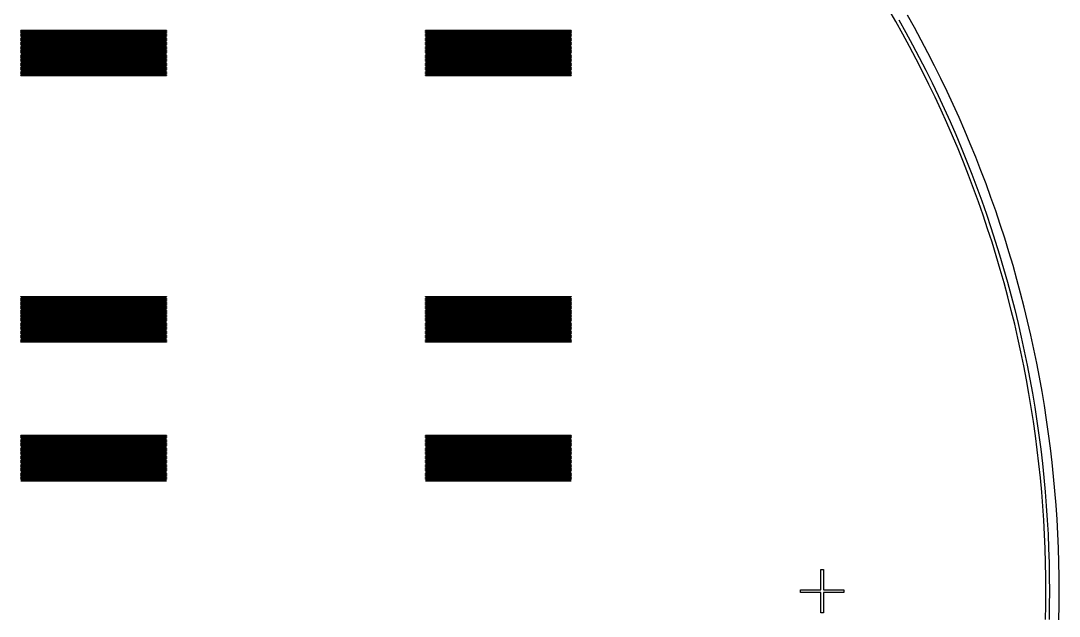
# Model space of a CAD drawing. Extents: x -16 to 83, y -18 to 83.
# Drawn here: x 37.85 to 82.75, y 31.17 to 56.89 of the extents above; entities that cross this region are included whole.
import ezdxf

# ---------------------------------------------------------------- set-up
doc = ezdxf.new("R2010")
doc.units = 0

msp = doc.modelspace()

# ---------------------------------------------------------------- linework, layer by layer
for p, q in [((75.6891, 56.8579), (75.3838, 57.3891)), ((76.4915, 56.6003), (76.1894, 57.1414)), ((75.9878, 56.323), (75.6891, 56.8579)), ((75.8196, 56.9319), (76.1192, 56.3953)), ((76.787, 56.0555), (76.4915, 56.6003)), ((37.85, 56.475), (37.85, 56.485)), ((37.85, 56.485), (44.15, 56.485)), ((44.15, 56.475), (37.85, 56.475)), ((37.85, 56.435), (37.85, 56.445)), ((37.85, 56.445), (44.15, 56.445)), ((44.15, 56.435), (37.85, 56.435)), ((37.85, 56.395), (37.85, 56.405)), ((37.85, 56.405), (44.15, 56.405)), ((44.15, 56.395), (37.85, 56.395)), ((37.85, 56.355), (37.85, 56.365)), ((37.85, 56.365), (44.15, 56.365)), ((44.15, 56.355), (37.85, 56.355)), ((37.85, 56.315), (37.85, 56.325)), ((37.85, 56.325), (44.15, 56.325)), ((44.15, 56.315), (37.85, 56.315)), ((37.85, 56.275), (37.85, 56.285)), ((37.85, 56.285), (44.15, 56.285)), ((44.15, 56.275), (37.85, 56.275)), ((37.85, 56.235), (37.85, 56.245)), ((37.85, 56.245), (44.15, 56.245)), ((44.15, 56.235), (37.85, 56.235)), ((37.85, 56.195), (37.85, 56.205)), ((37.85, 56.205), (44.15, 56.205)), ((44.15, 56.195), (37.85, 56.195)), ((37.85, 56.155), (37.85, 56.165)), ((37.85, 56.165), (44.15, 56.165)), ((44.15, 56.155), (37.85, 56.155)), ((37.85, 56.115), (37.85, 56.125)), ((37.85, 56.125), (44.15, 56.125)), ((44.15, 56.485), (44.15, 56.475)), ((44.15, 56.445), (44.15, 56.435)), ((44.15, 56.405), (44.15, 56.395)), ((44.15, 56.365), (44.15, 56.355)), ((44.15, 56.325), (44.15, 56.315)), ((44.15, 56.285), (44.15, 56.275)), ((44.15, 56.245), (44.15, 56.235)), ((44.15, 56.205), (44.15, 56.195)), ((44.15, 56.165), (44.15, 56.155)), ((44.15, 56.125), (44.15, 56.115)), ((55.35, 56.475), (55.35, 56.485)), ((55.35, 56.485), (61.65, 56.485)), ((61.65, 56.475), (55.35, 56.475)), ((55.35, 56.435), (55.35, 56.445)), ((55.35, 56.445), (61.65, 56.445)), ((61.65, 56.435), (55.35, 56.435)), ((55.35, 56.395), (55.35, 56.405)), ((55.35, 56.405), (61.65, 56.405)), ((61.65, 56.395), (55.35, 56.395)), ((55.35, 56.355), (55.35, 56.365)), ((55.35, 56.365), (61.65, 56.365)), ((61.65, 56.355), (55.35, 56.355)), ((55.35, 56.315), (55.35, 56.325)), ((55.35, 56.325), (61.65, 56.325)), ((61.65, 56.315), (55.35, 56.315)), ((55.35, 56.275), (55.35, 56.285)), ((55.35, 56.285), (61.65, 56.285)), ((61.65, 56.275), (55.35, 56.275)), ((55.35, 56.235), (55.35, 56.245)), ((55.35, 56.245), (61.65, 56.245)), ((61.65, 56.235), (55.35, 56.235)), ((55.35, 56.195), (55.35, 56.205)), ((55.35, 56.205), (61.65, 56.205)), ((61.65, 56.195), (55.35, 56.195)), ((55.35, 56.155), (55.35, 56.165)), ((55.35, 56.165), (61.65, 56.165)), ((61.65, 56.155), (55.35, 56.155)), ((55.35, 56.115), (55.35, 56.125)), ((55.35, 56.125), (61.65, 56.125)), ((61.65, 56.485), (61.65, 56.475)), ((61.65, 56.445), (61.65, 56.435)), ((61.65, 56.405), (61.65, 56.395)), ((61.65, 56.365), (61.65, 56.355)), ((61.65, 56.325), (61.65, 56.315)), ((61.65, 56.285), (61.65, 56.275)), ((61.65, 56.245), (61.65, 56.235)), ((61.65, 56.205), (61.65, 56.195)), ((61.65, 56.165), (61.65, 56.155)), ((61.65, 56.125), (61.65, 56.115)), ((76.2799, 55.7845), (75.9878, 56.323)), ((76.1192, 56.3953), (76.4122, 55.8552)), ((44.15, 56.115), (37.85, 56.115)), ((37.85, 56.075), (37.85, 56.085)), ((37.85, 56.085), (44.15, 56.085)), ((44.15, 56.075), (37.85, 56.075)), ((37.85, 56.035), (37.85, 56.045)), ((37.85, 56.045), (44.15, 56.045)), ((44.15, 56.035), (37.85, 56.035)), ((37.85, 55.995), (37.85, 56.005)), ((37.85, 56.005), (44.15, 56.005)), ((44.15, 55.995), (37.85, 55.995)), ((37.85, 55.955), (37.85, 55.965)), ((37.85, 55.965), (44.15, 55.965)), ((44.15, 55.955), (37.85, 55.955)), ((37.85, 55.915), (37.85, 55.925)), ((37.85, 55.925), (44.15, 55.925)), ((44.15, 55.915), (37.85, 55.915)), ((37.85, 55.875), (37.85, 55.885)), ((37.85, 55.885), (44.15, 55.885)), ((44.15, 55.875), (37.85, 55.875)), ((37.85, 55.835), (37.85, 55.845)), ((37.85, 55.845), (44.15, 55.845)), ((44.15, 55.835), (37.85, 55.835)), ((37.85, 55.795), (37.85, 55.805)), ((37.85, 55.805), (44.15, 55.805)), ((44.15, 55.795), (37.85, 55.795)), ((37.85, 55.755), (37.85, 55.765)), ((37.85, 55.765), (44.15, 55.765)), ((44.15, 55.755), (37.85, 55.755)), ((37.85, 55.715), (37.85, 55.725)), ((37.85, 55.725), (44.15, 55.725)), ((44.15, 55.715), (37.85, 55.715)), ((37.85, 55.675), (37.85, 55.685)), ((37.85, 55.685), (44.15, 55.685)), ((44.15, 56.085), (44.15, 56.075)), ((44.15, 56.045), (44.15, 56.035)), ((44.15, 56.005), (44.15, 55.995)), ((44.15, 55.965), (44.15, 55.955)), ((44.15, 55.925), (44.15, 55.915)), ((44.15, 55.885), (44.15, 55.875)), ((44.15, 55.845), (44.15, 55.835)), ((44.15, 55.805), (44.15, 55.795)), ((44.15, 55.765), (44.15, 55.755)), ((44.15, 55.725), (44.15, 55.715)), ((44.15, 55.685), (44.15, 55.675)), ((61.65, 56.115), (55.35, 56.115)), ((55.35, 56.075), (55.35, 56.085)), ((55.35, 56.085), (61.65, 56.085)), ((61.65, 56.075), (55.35, 56.075)), ((55.35, 56.035), (55.35, 56.045)), ((55.35, 56.045), (61.65, 56.045)), ((61.65, 56.035), (55.35, 56.035)), ((55.35, 55.995), (55.35, 56.005)), ((55.35, 56.005), (61.65, 56.005)), ((61.65, 55.995), (55.35, 55.995)), ((55.35, 55.955), (55.35, 55.965)), ((55.35, 55.965), (61.65, 55.965)), ((61.65, 55.955), (55.35, 55.955)), ((55.35, 55.915), (55.35, 55.925)), ((55.35, 55.925), (61.65, 55.925)), ((61.65, 55.915), (55.35, 55.915)), ((55.35, 55.875), (55.35, 55.885)), ((55.35, 55.885), (61.65, 55.885)), ((61.65, 55.875), (55.35, 55.875)), ((55.35, 55.835), (55.35, 55.845)), ((55.35, 55.845), (61.65, 55.845)), ((61.65, 55.835), (55.35, 55.835)), ((55.35, 55.795), (55.35, 55.805)), ((55.35, 55.805), (61.65, 55.805)), ((61.65, 55.795), (55.35, 55.795)), ((55.35, 55.755), (55.35, 55.765)), ((55.35, 55.765), (61.65, 55.765)), ((61.65, 55.755), (55.35, 55.755)), ((55.35, 55.715), (55.35, 55.725)), ((55.35, 55.725), (61.65, 55.725)), ((61.65, 55.715), (55.35, 55.715)), ((55.35, 55.675), (55.35, 55.685)), ((55.35, 55.685), (61.65, 55.685)), ((61.65, 56.085), (61.65, 56.075)), ((61.65, 56.045), (61.65, 56.035)), ((61.65, 56.005), (61.65, 55.995)), ((61.65, 55.965), (61.65, 55.955)), ((61.65, 55.925), (61.65, 55.915)), ((61.65, 55.885), (61.65, 55.875)), ((61.65, 55.845), (61.65, 55.835)), ((61.65, 55.805), (61.65, 55.795)), ((61.65, 55.765), (61.65, 55.755)), ((61.65, 55.725), (61.65, 55.715)), ((61.65, 55.685), (61.65, 55.675)), ((76.5654, 55.2424), (76.2799, 55.7845)), ((76.4122, 55.8552), (76.6985, 55.3115)), ((77.0758, 55.5072), (76.787, 56.0555)), ((44.15, 55.675), (37.85, 55.675)), ((37.85, 55.635), (37.85, 55.645)), ((37.85, 55.645), (44.15, 55.645)), ((44.15, 55.635), (37.85, 55.635)), ((37.85, 55.595), (37.85, 55.605)), ((37.85, 55.605), (44.15, 55.605)), ((44.15, 55.595), (37.85, 55.595)), ((37.85, 55.555), (37.85, 55.565)), ((37.85, 55.565), (44.15, 55.565)), ((44.15, 55.555), (37.85, 55.555)), ((37.85, 55.515), (37.85, 55.525)), ((37.85, 55.525), (44.15, 55.525)), ((44.15, 55.515), (37.85, 55.515)), ((37.85, 55.475), (37.85, 55.485)), ((37.85, 55.485), (44.15, 55.485)), ((44.15, 55.475), (37.85, 55.475)), ((37.85, 55.435), (37.85, 55.445)), ((37.85, 55.445), (44.15, 55.445)), ((44.15, 55.435), (37.85, 55.435)), ((37.85, 55.395), (37.85, 55.405)), ((37.85, 55.405), (44.15, 55.405)), ((44.15, 55.395), (37.85, 55.395)), ((37.85, 55.355), (37.85, 55.365)), ((37.85, 55.365), (44.15, 55.365)), ((44.15, 55.355), (37.85, 55.355)), ((37.85, 55.315), (37.85, 55.325)), ((37.85, 55.325), (44.15, 55.325)), ((44.15, 55.315), (37.85, 55.315)), ((37.85, 55.275), (37.85, 55.285)), ((37.85, 55.285), (44.15, 55.285)), ((44.15, 55.275), (37.85, 55.275)), ((37.85, 55.235), (37.85, 55.245)), ((37.85, 55.245), (44.15, 55.245)), ((44.15, 55.235), (37.85, 55.235)), ((44.15, 55.645), (44.15, 55.635)), ((44.15, 55.605), (44.15, 55.595)), ((44.15, 55.565), (44.15, 55.555)), ((44.15, 55.525), (44.15, 55.515)), ((44.15, 55.485), (44.15, 55.475)), ((44.15, 55.445), (44.15, 55.435)), ((44.15, 55.405), (44.15, 55.395)), ((44.15, 55.365), (44.15, 55.355)), ((44.15, 55.325), (44.15, 55.315)), ((44.15, 55.285), (44.15, 55.275)), ((44.15, 55.245), (44.15, 55.235)), ((61.65, 55.675), (55.35, 55.675)), ((55.35, 55.635), (55.35, 55.645)), ((55.35, 55.645), (61.65, 55.645)), ((61.65, 55.635), (55.35, 55.635)), ((55.35, 55.595), (55.35, 55.605)), ((55.35, 55.605), (61.65, 55.605)), ((61.65, 55.595), (55.35, 55.595)), ((55.35, 55.555), (55.35, 55.565)), ((55.35, 55.565), (61.65, 55.565)), ((61.65, 55.555), (55.35, 55.555)), ((55.35, 55.515), (55.35, 55.525)), ((55.35, 55.525), (61.65, 55.525)), ((61.65, 55.515), (55.35, 55.515)), ((55.35, 55.475), (55.35, 55.485)), ((55.35, 55.485), (61.65, 55.485)), ((61.65, 55.475), (55.35, 55.475)), ((55.35, 55.435), (55.35, 55.445)), ((55.35, 55.445), (61.65, 55.445)), ((61.65, 55.435), (55.35, 55.435)), ((55.35, 55.395), (55.35, 55.405)), ((55.35, 55.405), (61.65, 55.405)), ((61.65, 55.395), (55.35, 55.395)), ((55.35, 55.355), (55.35, 55.365)), ((55.35, 55.365), (61.65, 55.365)), ((61.65, 55.355), (55.35, 55.355)), ((55.35, 55.315), (55.35, 55.325)), ((55.35, 55.325), (61.65, 55.325)), ((61.65, 55.315), (55.35, 55.315)), ((55.35, 55.275), (55.35, 55.285)), ((55.35, 55.285), (61.65, 55.285)), ((61.65, 55.275), (55.35, 55.275)), ((55.35, 55.235), (55.35, 55.245)), ((55.35, 55.245), (61.65, 55.245)), ((61.65, 55.235), (55.35, 55.235)), ((61.65, 55.645), (61.65, 55.635)), ((61.65, 55.605), (61.65, 55.595)), ((61.65, 55.565), (61.65, 55.555)), ((61.65, 55.525), (61.65, 55.515)), ((61.65, 55.485), (61.65, 55.475)), ((61.65, 55.445), (61.65, 55.435)), ((61.65, 55.405), (61.65, 55.395)), ((61.65, 55.365), (61.65, 55.355)), ((61.65, 55.325), (61.65, 55.315)), ((61.65, 55.285), (61.65, 55.275)), ((61.65, 55.245), (61.65, 55.235)), ((76.8442, 54.6968), (76.5654, 55.2424)), ((76.6985, 55.3115), (76.9782, 54.7643)), ((77.3578, 54.9554), (77.0758, 55.5072)), ((37.85, 55.195), (37.85, 55.205)), ((37.85, 55.205), (44.15, 55.205)), ((44.15, 55.195), (37.85, 55.195)), ((37.85, 55.155), (37.85, 55.165)), ((37.85, 55.165), (44.15, 55.165)), ((44.15, 55.155), (37.85, 55.155)), ((37.85, 55.115), (37.85, 55.125)), ((37.85, 55.125), (44.15, 55.125)), ((44.15, 55.115), (37.85, 55.115)), ((37.85, 55.075), (37.85, 55.085)), ((37.85, 55.085), (44.15, 55.085)), ((44.15, 55.075), (37.85, 55.075)), ((37.85, 55.035), (37.85, 55.045)), ((37.85, 55.045), (44.15, 55.045)), ((44.15, 55.035), (37.85, 55.035)), ((37.85, 54.995), (37.85, 55.005)), ((37.85, 55.005), (44.15, 55.005)), ((44.15, 54.995), (37.85, 54.995)), ((37.85, 54.955), (37.85, 54.965)), ((37.85, 54.965), (44.15, 54.965)), ((44.15, 54.955), (37.85, 54.955)), ((37.85, 54.915), (37.85, 54.925)), ((37.85, 54.925), (44.15, 54.925)), ((44.15, 54.915), (37.85, 54.915)), ((37.85, 54.875), (37.85, 54.885)), ((37.85, 54.885), (44.15, 54.885)), ((44.15, 54.875), (37.85, 54.875)), ((37.85, 54.835), (37.85, 54.845)), ((37.85, 54.845), (44.15, 54.845)), ((44.15, 54.835), (37.85, 54.835)), ((37.85, 54.795), (37.85, 54.805)), ((37.85, 54.805), (44.15, 54.805)), ((44.15, 54.795), (37.85, 54.795)), ((44.15, 55.205), (44.15, 55.195)), ((44.15, 55.165), (44.15, 55.155)), ((44.15, 55.125), (44.15, 55.115)), ((44.15, 55.085), (44.15, 55.075)), ((44.15, 55.045), (44.15, 55.035)), ((44.15, 55.005), (44.15, 54.995)), ((44.15, 54.965), (44.15, 54.955)), ((44.15, 54.925), (44.15, 54.915)), ((44.15, 54.885), (44.15, 54.875)), ((44.15, 54.845), (44.15, 54.835)), ((44.15, 54.805), (44.15, 54.795)), ((55.35, 55.195), (55.35, 55.205)), ((55.35, 55.205), (61.65, 55.205)), ((61.65, 55.195), (55.35, 55.195)), ((55.35, 55.155), (55.35, 55.165)), ((55.35, 55.165), (61.65, 55.165)), ((61.65, 55.155), (55.35, 55.155)), ((55.35, 55.115), (55.35, 55.125)), ((55.35, 55.125), (61.65, 55.125)), ((61.65, 55.115), (55.35, 55.115)), ((55.35, 55.075), (55.35, 55.085)), ((55.35, 55.085), (61.65, 55.085)), ((61.65, 55.075), (55.35, 55.075)), ((55.35, 55.035), (55.35, 55.045)), ((55.35, 55.045), (61.65, 55.045)), ((61.65, 55.035), (55.35, 55.035)), ((55.35, 54.995), (55.35, 55.005)), ((55.35, 55.005), (61.65, 55.005)), ((61.65, 54.995), (55.35, 54.995)), ((55.35, 54.955), (55.35, 54.965)), ((55.35, 54.965), (61.65, 54.965)), ((61.65, 54.955), (55.35, 54.955)), ((55.35, 54.915), (55.35, 54.925)), ((55.35, 54.925), (61.65, 54.925)), ((61.65, 54.915), (55.35, 54.915)), ((55.35, 54.875), (55.35, 54.885)), ((55.35, 54.885), (61.65, 54.885)), ((61.65, 54.875), (55.35, 54.875)), ((55.35, 54.835), (55.35, 54.845)), ((55.35, 54.845), (61.65, 54.845)), ((61.65, 54.835), (55.35, 54.835)), ((55.35, 54.795), (55.35, 54.805)), ((55.35, 54.805), (61.65, 54.805)), ((61.65, 54.795), (55.35, 54.795)), ((61.65, 55.205), (61.65, 55.195)), ((61.65, 55.165), (61.65, 55.155)), ((61.65, 55.125), (61.65, 55.115)), ((61.65, 55.085), (61.65, 55.075)), ((61.65, 55.045), (61.65, 55.035)), ((61.65, 55.005), (61.65, 54.995)), ((61.65, 54.965), (61.65, 54.955)), ((61.65, 54.925), (61.65, 54.915)), ((61.65, 54.885), (61.65, 54.875)), ((61.65, 54.845), (61.65, 54.835)), ((61.65, 54.805), (61.65, 54.795)), ((77.6331, 54.4001), (77.3578, 54.9554)), ((37.85, 54.755), (37.85, 54.765)), ((37.85, 54.765), (44.15, 54.765)), ((44.15, 54.755), (37.85, 54.755)), ((37.85, 54.715), (37.85, 54.725)), ((37.85, 54.725), (44.15, 54.725)), ((44.15, 54.715), (37.85, 54.715)), ((37.85, 54.675), (37.85, 54.685)), ((37.85, 54.685), (44.15, 54.685)), ((44.15, 54.675), (37.85, 54.675)), ((37.85, 54.635), (37.85, 54.645)), ((37.85, 54.645), (44.15, 54.645)), ((44.15, 54.635), (37.85, 54.635)), ((37.85, 54.595), (37.85, 54.605)), ((37.85, 54.605), (44.15, 54.605)), ((44.15, 54.595), (37.85, 54.595)), ((37.85, 54.555), (37.85, 54.565)), ((37.85, 54.565), (44.15, 54.565)), ((44.15, 54.555), (37.85, 54.555)), ((37.85, 54.515), (37.85, 54.525)), ((37.85, 54.525), (44.15, 54.525)), ((44.15, 54.515), (37.85, 54.515)), ((44.15, 54.765), (44.15, 54.755)), ((44.15, 54.725), (44.15, 54.715)), ((44.15, 54.685), (44.15, 54.675)), ((44.15, 54.645), (44.15, 54.635)), ((44.15, 54.605), (44.15, 54.595)), ((44.15, 54.565), (44.15, 54.555)), ((44.15, 54.525), (44.15, 54.515)), ((55.35, 54.755), (55.35, 54.765)), ((55.35, 54.765), (61.65, 54.765)), ((61.65, 54.755), (55.35, 54.755)), ((55.35, 54.715), (55.35, 54.725)), ((55.35, 54.725), (61.65, 54.725)), ((61.65, 54.715), (55.35, 54.715)), ((55.35, 54.675), (55.35, 54.685)), ((55.35, 54.685), (61.65, 54.685)), ((61.65, 54.675), (55.35, 54.675)), ((55.35, 54.635), (55.35, 54.645)), ((55.35, 54.645), (61.65, 54.645)), ((61.65, 54.635), (55.35, 54.635)), ((55.35, 54.595), (55.35, 54.605)), ((55.35, 54.605), (61.65, 54.605)), ((61.65, 54.595), (55.35, 54.595)), ((55.35, 54.555), (55.35, 54.565)), ((55.35, 54.565), (61.65, 54.565)), ((61.65, 54.555), (55.35, 54.555)), ((55.35, 54.515), (55.35, 54.525)), ((55.35, 54.525), (61.65, 54.525)), ((61.65, 54.515), (55.35, 54.515)), ((61.65, 54.765), (61.65, 54.755)), ((61.65, 54.725), (61.65, 54.715)), ((61.65, 54.685), (61.65, 54.675)), ((61.65, 54.645), (61.65, 54.635)), ((61.65, 54.605), (61.65, 54.595)), ((61.65, 54.565), (61.65, 54.555)), ((61.65, 54.525), (61.65, 54.515)), ((77.1163, 54.1479), (76.8442, 54.6968)), ((76.9782, 54.7643), (77.2511, 54.2137)), ((77.9015, 53.8415), (77.6331, 54.4001)), ((77.3817, 53.5957), (77.1163, 54.1479)), ((77.2511, 54.2137), (77.5173, 53.6598)), ((77.6402, 53.0402), (77.3817, 53.5957)), ((77.5173, 53.6598), (77.7766, 53.1027)), ((78.163, 53.2797), (77.9015, 53.8415)), ((77.8919, 52.4817), (77.6402, 53.0402)), ((77.7766, 53.1027), (78.0291, 52.5424)), ((78.4176, 52.7147), (78.163, 53.2797)), ((78.0291, 52.5424), (78.2746, 51.9791)), ((78.6652, 52.1466), (78.4176, 52.7147)), ((78.1367, 51.92), (77.8919, 52.4817)), ((78.9059, 51.5755), (78.6652, 52.1466)), ((78.3747, 51.3555), (78.1367, 51.92)), ((78.2746, 51.9791), (78.5133, 51.4129)), ((78.6057, 50.788), (78.3747, 51.3555)), ((78.5133, 51.4129), (78.7449, 50.8437)), ((79.1396, 51.0015), (78.9059, 51.5755)), ((78.8297, 50.2178), (78.6057, 50.788)), ((78.7449, 50.8437), (78.9696, 50.2717)), ((79.3661, 50.4247), (79.1396, 51.0015)), ((79.5856, 49.8451), (79.3661, 50.4247)), ((79.0466, 49.6448), (78.8297, 50.2178)), ((78.9696, 50.2717), (79.1872, 49.6971)), ((79.798, 49.2629), (79.5856, 49.8451)), ((79.2566, 49.0692), (79.0466, 49.6448)), ((79.1872, 49.6971), (79.3978, 49.1198)), ((79.4594, 48.4911), (79.2566, 49.0692)), ((79.3978, 49.1198), (79.6013, 48.5399)), ((80.0032, 48.6782), (79.798, 49.2629)), ((79.6013, 48.5399), (79.7976, 47.9576)), ((80.2012, 48.0909), (80.0032, 48.6782)), ((79.6552, 47.9106), (79.4594, 48.4911)), ((80.392, 47.5013), (80.2012, 48.0909)), ((79.8438, 47.3276), (79.6552, 47.9106)), ((79.7976, 47.9576), (79.9868, 47.3729)), ((80.0252, 46.7425), (79.8438, 47.3276)), ((79.9868, 47.3729), (80.1688, 46.786)), ((80.5755, 46.9094), (80.392, 47.5013)), ((80.1995, 46.1551), (80.0252, 46.7425)), ((80.1688, 46.786), (80.3436, 46.1969)), ((80.7517, 46.3152), (80.5755, 46.9094)), ((80.9207, 45.719), (80.7517, 46.3152)), ((80.3665, 45.5656), (80.1995, 46.1551)), ((80.3436, 46.1969), (80.5111, 45.6056)), ((80.5263, 44.9742), (80.3665, 45.5656)), ((80.5111, 45.6056), (80.6713, 45.0124)), ((81.0823, 45.1207), (80.9207, 45.719)), ((37.85, 44.975), (37.85, 44.985)), ((37.85, 44.985), (44.15, 44.985)), ((44.15, 44.975), (37.85, 44.975)), ((37.85, 44.935), (37.85, 44.945)), ((37.85, 44.945), (44.15, 44.945)), ((44.15, 44.935), (37.85, 44.935)), ((37.85, 44.895), (37.85, 44.905)), ((37.85, 44.905), (44.15, 44.905)), ((44.15, 44.985), (44.15, 44.975)), ((44.15, 44.945), (44.15, 44.935)), ((44.15, 44.905), (44.15, 44.895)), ((55.35, 44.975), (55.35, 44.985)), ((55.35, 44.985), (61.65, 44.985)), ((61.65, 44.975), (55.35, 44.975)), ((55.35, 44.935), (55.35, 44.945)), ((55.35, 44.945), (61.65, 44.945)), ((61.65, 44.935), (55.35, 44.935)), ((55.35, 44.895), (55.35, 44.905)), ((55.35, 44.905), (61.65, 44.905)), ((61.65, 44.985), (61.65, 44.975)), ((61.65, 44.945), (61.65, 44.935)), ((61.65, 44.905), (61.65, 44.895)), ((80.6788, 44.3808), (80.5263, 44.9742)), ((80.6713, 45.0124), (80.8243, 44.4172)), ((81.2366, 44.5205), (81.0823, 45.1207)), ((44.15, 44.895), (37.85, 44.895)), ((37.85, 44.855), (37.85, 44.865)), ((37.85, 44.865), (44.15, 44.865)), ((44.15, 44.855), (37.85, 44.855)), ((37.85, 44.815), (37.85, 44.825)), ((37.85, 44.825), (44.15, 44.825)), ((44.15, 44.815), (37.85, 44.815)), ((37.85, 44.775), (37.85, 44.785)), ((37.85, 44.785), (44.15, 44.785)), ((44.15, 44.775), (37.85, 44.775)), ((37.85, 44.735), (37.85, 44.745)), ((37.85, 44.745), (44.15, 44.745)), ((44.15, 44.735), (37.85, 44.735)), ((37.85, 44.695), (37.85, 44.705)), ((37.85, 44.705), (44.15, 44.705)), ((44.15, 44.695), (37.85, 44.695)), ((37.85, 44.655), (37.85, 44.665)), ((37.85, 44.665), (44.15, 44.665)), ((44.15, 44.655), (37.85, 44.655)), ((37.85, 44.615), (37.85, 44.625)), ((37.85, 44.625), (44.15, 44.625)), ((44.15, 44.615), (37.85, 44.615)), ((37.85, 44.575), (37.85, 44.585)), ((37.85, 44.585), (44.15, 44.585)), ((44.15, 44.575), (37.85, 44.575)), ((37.85, 44.535), (37.85, 44.545)), ((37.85, 44.545), (44.15, 44.545)), ((44.15, 44.535), (37.85, 44.535)), ((37.85, 44.495), (37.85, 44.505)), ((37.85, 44.505), (44.15, 44.505)), ((44.15, 44.495), (37.85, 44.495)), ((37.85, 44.455), (37.85, 44.465)), ((37.85, 44.465), (44.15, 44.465)), ((44.15, 44.455), (37.85, 44.455)), ((44.15, 44.865), (44.15, 44.855)), ((44.15, 44.825), (44.15, 44.815)), ((44.15, 44.785), (44.15, 44.775)), ((44.15, 44.745), (44.15, 44.735)), ((44.15, 44.705), (44.15, 44.695)), ((44.15, 44.665), (44.15, 44.655)), ((44.15, 44.625), (44.15, 44.615)), ((44.15, 44.585), (44.15, 44.575)), ((44.15, 44.545), (44.15, 44.535)), ((44.15, 44.505), (44.15, 44.495)), ((44.15, 44.465), (44.15, 44.455)), ((61.65, 44.895), (55.35, 44.895)), ((55.35, 44.855), (55.35, 44.865)), ((55.35, 44.865), (61.65, 44.865)), ((61.65, 44.855), (55.35, 44.855)), ((55.35, 44.815), (55.35, 44.825)), ((55.35, 44.825), (61.65, 44.825)), ((61.65, 44.815), (55.35, 44.815)), ((55.35, 44.775), (55.35, 44.785)), ((55.35, 44.785), (61.65, 44.785)), ((61.65, 44.775), (55.35, 44.775)), ((55.35, 44.735), (55.35, 44.745)), ((55.35, 44.745), (61.65, 44.745)), ((61.65, 44.735), (55.35, 44.735)), ((55.35, 44.695), (55.35, 44.705)), ((55.35, 44.705), (61.65, 44.705)), ((61.65, 44.695), (55.35, 44.695)), ((55.35, 44.655), (55.35, 44.665)), ((55.35, 44.665), (61.65, 44.665)), ((61.65, 44.655), (55.35, 44.655)), ((55.35, 44.615), (55.35, 44.625)), ((55.35, 44.625), (61.65, 44.625)), ((61.65, 44.615), (55.35, 44.615)), ((55.35, 44.575), (55.35, 44.585)), ((55.35, 44.585), (61.65, 44.585)), ((61.65, 44.575), (55.35, 44.575)), ((55.35, 44.535), (55.35, 44.545)), ((55.35, 44.545), (61.65, 44.545)), ((61.65, 44.535), (55.35, 44.535)), ((55.35, 44.495), (55.35, 44.505)), ((55.35, 44.505), (61.65, 44.505)), ((61.65, 44.495), (55.35, 44.495)), ((55.35, 44.455), (55.35, 44.465)), ((55.35, 44.465), (61.65, 44.465)), ((61.65, 44.455), (55.35, 44.455)), ((61.65, 44.865), (61.65, 44.855)), ((61.65, 44.825), (61.65, 44.815)), ((61.65, 44.785), (61.65, 44.775)), ((61.65, 44.745), (61.65, 44.735)), ((61.65, 44.705), (61.65, 44.695)), ((61.65, 44.665), (61.65, 44.655)), ((61.65, 44.625), (61.65, 44.615)), ((61.65, 44.585), (61.65, 44.575)), ((61.65, 44.545), (61.65, 44.535)), ((61.65, 44.505), (61.65, 44.495)), ((61.65, 44.465), (61.65, 44.455)), ((81.3835, 43.9184), (81.2366, 44.5205)), ((37.85, 44.415), (37.85, 44.425)), ((37.85, 44.425), (44.15, 44.425)), ((44.15, 44.415), (37.85, 44.415)), ((37.85, 44.375), (37.85, 44.385)), ((37.85, 44.385), (44.15, 44.385)), ((44.15, 44.375), (37.85, 44.375)), ((37.85, 44.335), (37.85, 44.345)), ((37.85, 44.345), (44.15, 44.345)), ((44.15, 44.335), (37.85, 44.335)), ((37.85, 44.295), (37.85, 44.305)), ((37.85, 44.305), (44.15, 44.305)), ((44.15, 44.295), (37.85, 44.295)), ((37.85, 44.255), (37.85, 44.265)), ((37.85, 44.265), (44.15, 44.265)), ((44.15, 44.255), (37.85, 44.255)), ((37.85, 44.215), (37.85, 44.225)), ((37.85, 44.225), (44.15, 44.225)), ((44.15, 44.215), (37.85, 44.215)), ((37.85, 44.175), (37.85, 44.185)), ((37.85, 44.185), (44.15, 44.185)), ((44.15, 44.175), (37.85, 44.175)), ((37.85, 44.135), (37.85, 44.145)), ((37.85, 44.145), (44.15, 44.145)), ((44.15, 44.135), (37.85, 44.135)), ((37.85, 44.095), (37.85, 44.105)), ((37.85, 44.105), (44.15, 44.105)), ((44.15, 44.095), (37.85, 44.095)), ((37.85, 44.055), (37.85, 44.065)), ((37.85, 44.065), (44.15, 44.065)), ((44.15, 44.055), (37.85, 44.055)), ((37.85, 44.015), (37.85, 44.025)), ((37.85, 44.025), (44.15, 44.025)), ((44.15, 44.015), (37.85, 44.015)), ((44.15, 44.425), (44.15, 44.415)), ((44.15, 44.385), (44.15, 44.375)), ((44.15, 44.345), (44.15, 44.335)), ((44.15, 44.305), (44.15, 44.295)), ((44.15, 44.265), (44.15, 44.255)), ((44.15, 44.225), (44.15, 44.215)), ((44.15, 44.185), (44.15, 44.175)), ((44.15, 44.145), (44.15, 44.135)), ((44.15, 44.105), (44.15, 44.095)), ((44.15, 44.065), (44.15, 44.055)), ((44.15, 44.025), (44.15, 44.015)), ((55.35, 44.415), (55.35, 44.425)), ((55.35, 44.425), (61.65, 44.425)), ((61.65, 44.415), (55.35, 44.415)), ((55.35, 44.375), (55.35, 44.385)), ((55.35, 44.385), (61.65, 44.385)), ((61.65, 44.375), (55.35, 44.375)), ((55.35, 44.335), (55.35, 44.345)), ((55.35, 44.345), (61.65, 44.345)), ((61.65, 44.335), (55.35, 44.335)), ((55.35, 44.295), (55.35, 44.305)), ((55.35, 44.305), (61.65, 44.305)), ((61.65, 44.295), (55.35, 44.295)), ((55.35, 44.255), (55.35, 44.265)), ((55.35, 44.265), (61.65, 44.265)), ((61.65, 44.255), (55.35, 44.255)), ((55.35, 44.215), (55.35, 44.225)), ((55.35, 44.225), (61.65, 44.225)), ((61.65, 44.215), (55.35, 44.215)), ((55.35, 44.175), (55.35, 44.185)), ((55.35, 44.185), (61.65, 44.185)), ((61.65, 44.175), (55.35, 44.175)), ((55.35, 44.135), (55.35, 44.145)), ((55.35, 44.145), (61.65, 44.145)), ((61.65, 44.135), (55.35, 44.135)), ((55.35, 44.095), (55.35, 44.105)), ((55.35, 44.105), (61.65, 44.105)), ((61.65, 44.095), (55.35, 44.095)), ((55.35, 44.055), (55.35, 44.065)), ((55.35, 44.065), (61.65, 44.065)), ((61.65, 44.055), (55.35, 44.055)), ((55.35, 44.015), (55.35, 44.025)), ((55.35, 44.025), (61.65, 44.025)), ((61.65, 44.015), (55.35, 44.015)), ((61.65, 44.425), (61.65, 44.415)), ((61.65, 44.385), (61.65, 44.375)), ((61.65, 44.345), (61.65, 44.335)), ((61.65, 44.305), (61.65, 44.295)), ((61.65, 44.265), (61.65, 44.255)), ((61.65, 44.225), (61.65, 44.215)), ((61.65, 44.185), (61.65, 44.175)), ((61.65, 44.145), (61.65, 44.135)), ((61.65, 44.105), (61.65, 44.095)), ((61.65, 44.065), (61.65, 44.055)), ((61.65, 44.025), (61.65, 44.015)), ((80.824, 43.7856), (80.6788, 44.3808)), ((80.8243, 44.4172), (80.97, 43.8202)), ((37.85, 43.975), (37.85, 43.985)), ((37.85, 43.985), (44.15, 43.985)), ((44.15, 43.975), (37.85, 43.975)), ((37.85, 43.935), (37.85, 43.945)), ((37.85, 43.945), (44.15, 43.945)), ((44.15, 43.935), (37.85, 43.935)), ((37.85, 43.895), (37.85, 43.905)), ((37.85, 43.905), (44.15, 43.905)), ((44.15, 43.895), (37.85, 43.895)), ((37.85, 43.855), (37.85, 43.865)), ((37.85, 43.865), (44.15, 43.865)), ((44.15, 43.855), (37.85, 43.855)), ((37.85, 43.815), (37.85, 43.825)), ((37.85, 43.825), (44.15, 43.825)), ((44.15, 43.815), (37.85, 43.815)), ((37.85, 43.775), (37.85, 43.785)), ((37.85, 43.785), (44.15, 43.785)), ((44.15, 43.775), (37.85, 43.775)), ((37.85, 43.735), (37.85, 43.745)), ((37.85, 43.745), (44.15, 43.745)), ((44.15, 43.735), (37.85, 43.735)), ((37.85, 43.695), (37.85, 43.705)), ((37.85, 43.705), (44.15, 43.705)), ((44.15, 43.695), (37.85, 43.695)), ((37.85, 43.655), (37.85, 43.665)), ((37.85, 43.665), (44.15, 43.665)), ((44.15, 43.655), (37.85, 43.655)), ((37.85, 43.615), (37.85, 43.625)), ((37.85, 43.625), (44.15, 43.625)), ((44.15, 43.615), (37.85, 43.615)), ((37.85, 43.575), (37.85, 43.585)), ((37.85, 43.585), (44.15, 43.585)), ((44.15, 43.575), (37.85, 43.575)), ((44.15, 43.985), (44.15, 43.975)), ((44.15, 43.945), (44.15, 43.935)), ((44.15, 43.905), (44.15, 43.895)), ((44.15, 43.865), (44.15, 43.855)), ((44.15, 43.825), (44.15, 43.815)), ((44.15, 43.785), (44.15, 43.775)), ((44.15, 43.745), (44.15, 43.735)), ((44.15, 43.705), (44.15, 43.695)), ((44.15, 43.665), (44.15, 43.655)), ((44.15, 43.625), (44.15, 43.615)), ((44.15, 43.585), (44.15, 43.575)), ((55.35, 43.975), (55.35, 43.985)), ((55.35, 43.985), (61.65, 43.985)), ((61.65, 43.975), (55.35, 43.975)), ((55.35, 43.935), (55.35, 43.945)), ((55.35, 43.945), (61.65, 43.945)), ((61.65, 43.935), (55.35, 43.935)), ((55.35, 43.895), (55.35, 43.905)), ((55.35, 43.905), (61.65, 43.905)), ((61.65, 43.895), (55.35, 43.895)), ((55.35, 43.855), (55.35, 43.865)), ((55.35, 43.865), (61.65, 43.865)), ((61.65, 43.855), (55.35, 43.855)), ((55.35, 43.815), (55.35, 43.825)), ((55.35, 43.825), (61.65, 43.825)), ((61.65, 43.815), (55.35, 43.815)), ((55.35, 43.775), (55.35, 43.785)), ((55.35, 43.785), (61.65, 43.785)), ((61.65, 43.775), (55.35, 43.775)), ((55.35, 43.735), (55.35, 43.745)), ((55.35, 43.745), (61.65, 43.745)), ((61.65, 43.735), (55.35, 43.735)), ((55.35, 43.695), (55.35, 43.705)), ((55.35, 43.705), (61.65, 43.705)), ((61.65, 43.695), (55.35, 43.695)), ((55.35, 43.655), (55.35, 43.665)), ((55.35, 43.665), (61.65, 43.665)), ((61.65, 43.655), (55.35, 43.655)), ((55.35, 43.615), (55.35, 43.625)), ((55.35, 43.625), (61.65, 43.625)), ((61.65, 43.615), (55.35, 43.615)), ((55.35, 43.575), (55.35, 43.585)), ((55.35, 43.585), (61.65, 43.585)), ((61.65, 43.575), (55.35, 43.575)), ((61.65, 43.985), (61.65, 43.975)), ((61.65, 43.945), (61.65, 43.935)), ((61.65, 43.905), (61.65, 43.895)), ((61.65, 43.865), (61.65, 43.855)), ((61.65, 43.825), (61.65, 43.815)), ((61.65, 43.785), (61.65, 43.775)), ((61.65, 43.745), (61.65, 43.735)), ((61.65, 43.705), (61.65, 43.695)), ((61.65, 43.665), (61.65, 43.655)), ((61.65, 43.625), (61.65, 43.615)), ((61.65, 43.585), (61.65, 43.575)), ((80.9619, 43.1886), (80.824, 43.7856)), ((80.97, 43.8202), (81.1083, 43.2215)), ((81.5229, 43.3146), (81.3835, 43.9184)), ((37.85, 43.535), (37.85, 43.545)), ((37.85, 43.545), (44.15, 43.545)), ((44.15, 43.535), (37.85, 43.535)), ((37.85, 43.495), (37.85, 43.505)), ((37.85, 43.505), (44.15, 43.505)), ((44.15, 43.495), (37.85, 43.495)), ((37.85, 43.455), (37.85, 43.465)), ((37.85, 43.465), (44.15, 43.465)), ((44.15, 43.455), (37.85, 43.455)), ((37.85, 43.415), (37.85, 43.425)), ((37.85, 43.425), (44.15, 43.425)), ((44.15, 43.415), (37.85, 43.415)), ((37.85, 43.375), (37.85, 43.385)), ((37.85, 43.385), (44.15, 43.385)), ((44.15, 43.375), (37.85, 43.375)), ((37.85, 43.335), (37.85, 43.345)), ((37.85, 43.345), (44.15, 43.345)), ((44.15, 43.335), (37.85, 43.335)), ((37.85, 43.295), (37.85, 43.305)), ((37.85, 43.305), (44.15, 43.305)), ((44.15, 43.295), (37.85, 43.295)), ((37.85, 43.255), (37.85, 43.265)), ((37.85, 43.265), (44.15, 43.265)), ((44.15, 43.255), (37.85, 43.255)), ((37.85, 43.215), (37.85, 43.225)), ((37.85, 43.225), (44.15, 43.225)), ((44.15, 43.215), (37.85, 43.215)), ((37.85, 43.175), (37.85, 43.185)), ((37.85, 43.185), (44.15, 43.185)), ((44.15, 43.175), (37.85, 43.175)), ((37.85, 43.135), (37.85, 43.145)), ((37.85, 43.145), (44.15, 43.145)), ((44.15, 43.135), (37.85, 43.135)), ((37.85, 43.095), (37.85, 43.105)), ((37.85, 43.105), (44.15, 43.105)), ((44.15, 43.545), (44.15, 43.535)), ((44.15, 43.505), (44.15, 43.495)), ((44.15, 43.465), (44.15, 43.455)), ((44.15, 43.425), (44.15, 43.415)), ((44.15, 43.385), (44.15, 43.375)), ((44.15, 43.345), (44.15, 43.335)), ((44.15, 43.305), (44.15, 43.295)), ((44.15, 43.265), (44.15, 43.255)), ((44.15, 43.225), (44.15, 43.215)), ((44.15, 43.185), (44.15, 43.175)), ((44.15, 43.145), (44.15, 43.135)), ((44.15, 43.105), (44.15, 43.095)), ((55.35, 43.535), (55.35, 43.545)), ((55.35, 43.545), (61.65, 43.545)), ((61.65, 43.535), (55.35, 43.535)), ((55.35, 43.495), (55.35, 43.505)), ((55.35, 43.505), (61.65, 43.505)), ((61.65, 43.495), (55.35, 43.495)), ((55.35, 43.455), (55.35, 43.465)), ((55.35, 43.465), (61.65, 43.465)), ((61.65, 43.455), (55.35, 43.455)), ((55.35, 43.415), (55.35, 43.425)), ((55.35, 43.425), (61.65, 43.425)), ((61.65, 43.415), (55.35, 43.415)), ((55.35, 43.375), (55.35, 43.385)), ((55.35, 43.385), (61.65, 43.385)), ((61.65, 43.375), (55.35, 43.375)), ((55.35, 43.335), (55.35, 43.345)), ((55.35, 43.345), (61.65, 43.345)), ((61.65, 43.335), (55.35, 43.335)), ((55.35, 43.295), (55.35, 43.305)), ((55.35, 43.305), (61.65, 43.305)), ((61.65, 43.295), (55.35, 43.295)), ((55.35, 43.255), (55.35, 43.265)), ((55.35, 43.265), (61.65, 43.265)), ((61.65, 43.255), (55.35, 43.255)), ((55.35, 43.215), (55.35, 43.225)), ((55.35, 43.225), (61.65, 43.225)), ((61.65, 43.215), (55.35, 43.215)), ((55.35, 43.175), (55.35, 43.185)), ((55.35, 43.185), (61.65, 43.185)), ((61.65, 43.175), (55.35, 43.175)), ((55.35, 43.135), (55.35, 43.145)), ((55.35, 43.145), (61.65, 43.145)), ((61.65, 43.135), (55.35, 43.135)), ((55.35, 43.095), (55.35, 43.105)), ((55.35, 43.105), (61.65, 43.105)), ((61.65, 43.545), (61.65, 43.535)), ((61.65, 43.505), (61.65, 43.495)), ((61.65, 43.465), (61.65, 43.455)), ((61.65, 43.425), (61.65, 43.415)), ((61.65, 43.385), (61.65, 43.375)), ((61.65, 43.345), (61.65, 43.335)), ((61.65, 43.305), (61.65, 43.295)), ((61.65, 43.265), (61.65, 43.255)), ((61.65, 43.225), (61.65, 43.215)), ((61.65, 43.185), (61.65, 43.175)), ((61.65, 43.145), (61.65, 43.135)), ((61.65, 43.105), (61.65, 43.095)), ((81.0925, 42.59), (80.9619, 43.1886)), ((81.1083, 43.2215), (81.2392, 42.6211)), ((81.655, 42.7091), (81.5229, 43.3146)), ((44.15, 43.095), (37.85, 43.095)), ((37.85, 43.055), (37.85, 43.065)), ((37.85, 43.065), (44.15, 43.065)), ((44.15, 43.055), (37.85, 43.055)), ((37.85, 43.015), (37.85, 43.025)), ((37.85, 43.025), (44.15, 43.025)), ((44.15, 43.015), (37.85, 43.015)), ((44.15, 43.065), (44.15, 43.055)), ((44.15, 43.025), (44.15, 43.015)), ((61.65, 43.095), (55.35, 43.095)), ((55.35, 43.055), (55.35, 43.065)), ((55.35, 43.065), (61.65, 43.065)), ((61.65, 43.055), (55.35, 43.055)), ((55.35, 43.015), (55.35, 43.025)), ((55.35, 43.025), (61.65, 43.025)), ((61.65, 43.015), (55.35, 43.015)), ((61.65, 43.065), (61.65, 43.055)), ((61.65, 43.025), (61.65, 43.015)), ((81.7796, 42.1021), (81.655, 42.7091)), ((81.2157, 41.9899), (81.0925, 42.59)), ((81.2392, 42.6211), (81.3628, 42.0191)), ((81.3315, 41.3883), (81.2157, 41.9899)), ((81.3628, 42.0191), (81.479, 41.4157)), ((81.8968, 41.4935), (81.7796, 42.1021)), ((81.44, 40.7853), (81.3315, 41.3883)), ((81.479, 41.4157), (81.5878, 40.8109)), ((82.0065, 40.8836), (81.8968, 41.4935)), ((82.1087, 40.2723), (82.0065, 40.8836)), ((81.541, 40.181), (81.44, 40.7853)), ((81.5878, 40.8109), (81.6891, 40.2048)), ((81.6346, 39.5755), (81.541, 40.181)), ((81.6891, 40.2048), (81.783, 39.5975)), ((82.2034, 39.6599), (82.1087, 40.2723)), ((81.7208, 38.9689), (81.6346, 39.5755)), ((81.783, 39.5975), (81.8694, 38.9891)), ((82.2906, 39.0463), (82.2034, 39.6599)), ((37.85, 38.975), (37.85, 38.985)), ((37.85, 38.985), (44.15, 38.985)), ((44.15, 38.975), (37.85, 38.975)), ((37.85, 38.935), (37.85, 38.945)), ((37.85, 38.945), (44.15, 38.945)), ((44.15, 38.935), (37.85, 38.935)), ((37.85, 38.895), (37.85, 38.905)), ((37.85, 38.905), (44.15, 38.905)), ((44.15, 38.895), (37.85, 38.895)), ((37.85, 38.855), (37.85, 38.865)), ((37.85, 38.865), (44.15, 38.865)), ((44.15, 38.855), (37.85, 38.855)), ((37.85, 38.815), (37.85, 38.825)), ((37.85, 38.825), (44.15, 38.825)), ((44.15, 38.815), (37.85, 38.815)), ((37.85, 38.775), (37.85, 38.785)), ((37.85, 38.785), (44.15, 38.785)), ((44.15, 38.775), (37.85, 38.775)), ((37.85, 38.735), (37.85, 38.745)), ((37.85, 38.745), (44.15, 38.745)), ((44.15, 38.735), (37.85, 38.735)), ((37.85, 38.695), (37.85, 38.705)), ((37.85, 38.705), (44.15, 38.705)), ((44.15, 38.695), (37.85, 38.695)), ((37.85, 38.655), (37.85, 38.665)), ((37.85, 38.665), (44.15, 38.665)), ((44.15, 38.655), (37.85, 38.655)), ((37.85, 38.615), (37.85, 38.625)), ((37.85, 38.625), (44.15, 38.625)), ((44.15, 38.615), (37.85, 38.615)), ((44.15, 38.985), (44.15, 38.975)), ((44.15, 38.945), (44.15, 38.935)), ((44.15, 38.905), (44.15, 38.895)), ((44.15, 38.865), (44.15, 38.855)), ((44.15, 38.825), (44.15, 38.815)), ((44.15, 38.785), (44.15, 38.775)), ((44.15, 38.745), (44.15, 38.735)), ((44.15, 38.705), (44.15, 38.695)), ((44.15, 38.665), (44.15, 38.655)), ((44.15, 38.625), (44.15, 38.615)), ((55.35, 38.975), (55.35, 38.985)), ((55.35, 38.985), (61.65, 38.985)), ((61.65, 38.975), (55.35, 38.975)), ((55.35, 38.935), (55.35, 38.945)), ((55.35, 38.945), (61.65, 38.945)), ((61.65, 38.935), (55.35, 38.935)), ((55.35, 38.895), (55.35, 38.905)), ((55.35, 38.905), (61.65, 38.905)), ((61.65, 38.895), (55.35, 38.895)), ((55.35, 38.855), (55.35, 38.865)), ((55.35, 38.865), (61.65, 38.865)), ((61.65, 38.855), (55.35, 38.855)), ((55.35, 38.815), (55.35, 38.825)), ((55.35, 38.825), (61.65, 38.825)), ((61.65, 38.815), (55.35, 38.815)), ((55.35, 38.775), (55.35, 38.785)), ((55.35, 38.785), (61.65, 38.785)), ((61.65, 38.775), (55.35, 38.775)), ((55.35, 38.735), (55.35, 38.745)), ((55.35, 38.745), (61.65, 38.745)), ((61.65, 38.735), (55.35, 38.735)), ((55.35, 38.695), (55.35, 38.705)), ((55.35, 38.705), (61.65, 38.705)), ((61.65, 38.695), (55.35, 38.695)), ((55.35, 38.655), (55.35, 38.665)), ((55.35, 38.665), (61.65, 38.665)), ((61.65, 38.655), (55.35, 38.655)), ((55.35, 38.615), (55.35, 38.625)), ((55.35, 38.625), (61.65, 38.625)), ((61.65, 38.615), (55.35, 38.615)), ((61.65, 38.985), (61.65, 38.975)), ((61.65, 38.945), (61.65, 38.935)), ((61.65, 38.905), (61.65, 38.895)), ((61.65, 38.865), (61.65, 38.855)), ((61.65, 38.825), (61.65, 38.815)), ((61.65, 38.785), (61.65, 38.775)), ((61.65, 38.745), (61.65, 38.735)), ((61.65, 38.705), (61.65, 38.695)), ((61.65, 38.665), (61.65, 38.655)), ((61.65, 38.625), (61.65, 38.615)), ((81.7995, 38.3613), (81.7208, 38.9689)), ((81.8694, 38.9891), (81.9484, 38.3797)), ((82.3702, 38.4317), (82.2906, 39.0463)), ((37.85, 38.575), (37.85, 38.585)), ((37.85, 38.585), (44.15, 38.585)), ((44.15, 38.575), (37.85, 38.575)), ((37.85, 38.535), (37.85, 38.545)), ((37.85, 38.545), (44.15, 38.545)), ((44.15, 38.535), (37.85, 38.535)), ((37.85, 38.495), (37.85, 38.505)), ((37.85, 38.505), (44.15, 38.505)), ((44.15, 38.495), (37.85, 38.495)), ((37.85, 38.455), (37.85, 38.465)), ((37.85, 38.465), (44.15, 38.465)), ((44.15, 38.455), (37.85, 38.455)), ((37.85, 38.415), (37.85, 38.425)), ((37.85, 38.425), (44.15, 38.425)), ((44.15, 38.415), (37.85, 38.415)), ((37.85, 38.375), (37.85, 38.385)), ((37.85, 38.385), (44.15, 38.385)), ((44.15, 38.375), (37.85, 38.375)), ((37.85, 38.335), (37.85, 38.345)), ((37.85, 38.345), (44.15, 38.345)), ((44.15, 38.335), (37.85, 38.335)), ((37.85, 38.295), (37.85, 38.305)), ((37.85, 38.305), (44.15, 38.305)), ((44.15, 38.295), (37.85, 38.295)), ((37.85, 38.255), (37.85, 38.265)), ((37.85, 38.265), (44.15, 38.265)), ((44.15, 38.255), (37.85, 38.255)), ((37.85, 38.215), (37.85, 38.225)), ((37.85, 38.225), (44.15, 38.225)), ((44.15, 38.215), (37.85, 38.215)), ((37.85, 38.175), (37.85, 38.185)), ((37.85, 38.185), (44.15, 38.185)), ((44.15, 38.175), (37.85, 38.175)), ((44.15, 38.585), (44.15, 38.575)), ((44.15, 38.545), (44.15, 38.535)), ((44.15, 38.505), (44.15, 38.495)), ((44.15, 38.465), (44.15, 38.455)), ((44.15, 38.425), (44.15, 38.415)), ((44.15, 38.385), (44.15, 38.375)), ((44.15, 38.345), (44.15, 38.335)), ((44.15, 38.305), (44.15, 38.295)), ((44.15, 38.265), (44.15, 38.255)), ((44.15, 38.225), (44.15, 38.215)), ((44.15, 38.185), (44.15, 38.175)), ((55.35, 38.575), (55.35, 38.585)), ((55.35, 38.585), (61.65, 38.585)), ((61.65, 38.575), (55.35, 38.575)), ((55.35, 38.535), (55.35, 38.545)), ((55.35, 38.545), (61.65, 38.545)), ((61.65, 38.535), (55.35, 38.535)), ((55.35, 38.495), (55.35, 38.505)), ((55.35, 38.505), (61.65, 38.505)), ((61.65, 38.495), (55.35, 38.495)), ((55.35, 38.455), (55.35, 38.465)), ((55.35, 38.465), (61.65, 38.465)), ((61.65, 38.455), (55.35, 38.455)), ((55.35, 38.415), (55.35, 38.425)), ((55.35, 38.425), (61.65, 38.425)), ((61.65, 38.415), (55.35, 38.415)), ((55.35, 38.375), (55.35, 38.385)), ((55.35, 38.385), (61.65, 38.385)), ((61.65, 38.375), (55.35, 38.375)), ((55.35, 38.335), (55.35, 38.345)), ((55.35, 38.345), (61.65, 38.345)), ((61.65, 38.335), (55.35, 38.335)), ((55.35, 38.295), (55.35, 38.305)), ((55.35, 38.305), (61.65, 38.305)), ((61.65, 38.295), (55.35, 38.295)), ((55.35, 38.255), (55.35, 38.265)), ((55.35, 38.265), (61.65, 38.265)), ((61.65, 38.255), (55.35, 38.255)), ((55.35, 38.215), (55.35, 38.225)), ((55.35, 38.225), (61.65, 38.225)), ((61.65, 38.215), (55.35, 38.215)), ((55.35, 38.175), (55.35, 38.185)), ((55.35, 38.185), (61.65, 38.185)), ((61.65, 38.175), (55.35, 38.175)), ((61.65, 38.585), (61.65, 38.575)), ((61.65, 38.545), (61.65, 38.535)), ((61.65, 38.505), (61.65, 38.495)), ((61.65, 38.465), (61.65, 38.455)), ((61.65, 38.425), (61.65, 38.415)), ((61.65, 38.385), (61.65, 38.375)), ((61.65, 38.345), (61.65, 38.335)), ((61.65, 38.305), (61.65, 38.295)), ((61.65, 38.265), (61.65, 38.255)), ((61.65, 38.225), (61.65, 38.215)), ((61.65, 38.185), (61.65, 38.175)), ((81.8708, 37.7528), (81.7995, 38.3613)), ((81.9484, 38.3797), (82.0199, 37.7694)), ((82.4423, 37.8162), (82.3702, 38.4317)), ((37.85, 38.135), (37.85, 38.145)), ((37.85, 38.145), (44.15, 38.145)), ((44.15, 38.135), (37.85, 38.135)), ((37.85, 38.095), (37.85, 38.105)), ((37.85, 38.105), (44.15, 38.105)), ((44.15, 38.095), (37.85, 38.095)), ((37.85, 38.055), (37.85, 38.065)), ((37.85, 38.065), (44.15, 38.065)), ((44.15, 38.055), (37.85, 38.055)), ((37.85, 38.015), (37.85, 38.025)), ((37.85, 38.025), (44.15, 38.025)), ((44.15, 38.015), (37.85, 38.015)), ((37.85, 37.975), (37.85, 37.985)), ((37.85, 37.985), (44.15, 37.985)), ((44.15, 37.975), (37.85, 37.975)), ((37.85, 37.935), (37.85, 37.945)), ((37.85, 37.945), (44.15, 37.945)), ((44.15, 37.935), (37.85, 37.935)), ((37.85, 37.895), (37.85, 37.905)), ((37.85, 37.905), (44.15, 37.905)), ((44.15, 37.895), (37.85, 37.895)), ((37.85, 37.855), (37.85, 37.865)), ((37.85, 37.865), (44.15, 37.865)), ((44.15, 37.855), (37.85, 37.855)), ((37.85, 37.815), (37.85, 37.825)), ((37.85, 37.825), (44.15, 37.825)), ((44.15, 37.815), (37.85, 37.815)), ((37.85, 37.775), (37.85, 37.785)), ((37.85, 37.785), (44.15, 37.785)), ((44.15, 37.775), (37.85, 37.775)), ((37.85, 37.735), (37.85, 37.745)), ((37.85, 37.745), (44.15, 37.745)), ((44.15, 37.735), (37.85, 37.735)), ((44.15, 38.145), (44.15, 38.135)), ((44.15, 38.105), (44.15, 38.095)), ((44.15, 38.065), (44.15, 38.055)), ((44.15, 38.025), (44.15, 38.015)), ((44.15, 37.985), (44.15, 37.975)), ((44.15, 37.945), (44.15, 37.935)), ((44.15, 37.905), (44.15, 37.895)), ((44.15, 37.865), (44.15, 37.855)), ((44.15, 37.825), (44.15, 37.815)), ((44.15, 37.785), (44.15, 37.775)), ((44.15, 37.745), (44.15, 37.735)), ((55.35, 38.135), (55.35, 38.145)), ((55.35, 38.145), (61.65, 38.145)), ((61.65, 38.135), (55.35, 38.135)), ((55.35, 38.095), (55.35, 38.105)), ((55.35, 38.105), (61.65, 38.105)), ((61.65, 38.095), (55.35, 38.095)), ((55.35, 38.055), (55.35, 38.065)), ((55.35, 38.065), (61.65, 38.065)), ((61.65, 38.055), (55.35, 38.055)), ((55.35, 38.015), (55.35, 38.025)), ((55.35, 38.025), (61.65, 38.025)), ((61.65, 38.015), (55.35, 38.015)), ((55.35, 37.975), (55.35, 37.985)), ((55.35, 37.985), (61.65, 37.985)), ((61.65, 37.975), (55.35, 37.975)), ((55.35, 37.935), (55.35, 37.945)), ((55.35, 37.945), (61.65, 37.945)), ((61.65, 37.935), (55.35, 37.935)), ((55.35, 37.895), (55.35, 37.905)), ((55.35, 37.905), (61.65, 37.905)), ((61.65, 37.895), (55.35, 37.895)), ((55.35, 37.855), (55.35, 37.865)), ((55.35, 37.865), (61.65, 37.865)), ((61.65, 37.855), (55.35, 37.855)), ((55.35, 37.815), (55.35, 37.825)), ((55.35, 37.825), (61.65, 37.825)), ((61.65, 37.815), (55.35, 37.815)), ((55.35, 37.775), (55.35, 37.785)), ((55.35, 37.785), (61.65, 37.785)), ((61.65, 37.775), (55.35, 37.775)), ((55.35, 37.735), (55.35, 37.745)), ((55.35, 37.745), (61.65, 37.745)), ((61.65, 37.735), (55.35, 37.735)), ((61.65, 38.145), (61.65, 38.135)), ((61.65, 38.105), (61.65, 38.095)), ((61.65, 38.065), (61.65, 38.055)), ((61.65, 38.025), (61.65, 38.015)), ((61.65, 37.985), (61.65, 37.975)), ((61.65, 37.945), (61.65, 37.935)), ((61.65, 37.905), (61.65, 37.895)), ((61.65, 37.865), (61.65, 37.855)), ((61.65, 37.825), (61.65, 37.815)), ((61.65, 37.785), (61.65, 37.775)), ((61.65, 37.745), (61.65, 37.735)), ((81.9346, 37.1435), (81.8708, 37.7528)), ((82.0199, 37.7694), (82.0839, 37.1582)), ((82.5068, 37.1999), (82.4423, 37.8162)), ((37.85, 37.695), (37.85, 37.705)), ((37.85, 37.705), (44.15, 37.705)), ((44.15, 37.695), (37.85, 37.695)), ((37.85, 37.655), (37.85, 37.665)), ((37.85, 37.665), (44.15, 37.665)), ((44.15, 37.655), (37.85, 37.655)), ((37.85, 37.615), (37.85, 37.625)), ((37.85, 37.625), (44.15, 37.625)), ((44.15, 37.615), (37.85, 37.615)), ((37.85, 37.575), (37.85, 37.585)), ((37.85, 37.585), (44.15, 37.585)), ((44.15, 37.575), (37.85, 37.575)), ((37.85, 37.535), (37.85, 37.545)), ((37.85, 37.545), (44.15, 37.545)), ((44.15, 37.535), (37.85, 37.535)), ((37.85, 37.495), (37.85, 37.505)), ((37.85, 37.505), (44.15, 37.505)), ((44.15, 37.495), (37.85, 37.495)), ((37.85, 37.455), (37.85, 37.465)), ((37.85, 37.465), (44.15, 37.465)), ((44.15, 37.455), (37.85, 37.455)), ((37.85, 37.415), (37.85, 37.425)), ((37.85, 37.425), (44.15, 37.425)), ((44.15, 37.415), (37.85, 37.415)), ((37.85, 37.375), (37.85, 37.385)), ((37.85, 37.385), (44.15, 37.385)), ((44.15, 37.375), (37.85, 37.375)), ((37.85, 37.335), (37.85, 37.345)), ((37.85, 37.345), (44.15, 37.345)), ((44.15, 37.335), (37.85, 37.335)), ((37.85, 37.295), (37.85, 37.305)), ((37.85, 37.305), (44.15, 37.305)), ((44.15, 37.295), (37.85, 37.295)), ((44.15, 37.705), (44.15, 37.695)), ((44.15, 37.665), (44.15, 37.655)), ((44.15, 37.625), (44.15, 37.615)), ((44.15, 37.585), (44.15, 37.575)), ((44.15, 37.545), (44.15, 37.535)), ((44.15, 37.505), (44.15, 37.495)), ((44.15, 37.465), (44.15, 37.455)), ((44.15, 37.425), (44.15, 37.415)), ((44.15, 37.385), (44.15, 37.375)), ((44.15, 37.345), (44.15, 37.335)), ((44.15, 37.305), (44.15, 37.295)), ((55.35, 37.695), (55.35, 37.705)), ((55.35, 37.705), (61.65, 37.705)), ((61.65, 37.695), (55.35, 37.695)), ((55.35, 37.655), (55.35, 37.665)), ((55.35, 37.665), (61.65, 37.665)), ((61.65, 37.655), (55.35, 37.655)), ((55.35, 37.615), (55.35, 37.625)), ((55.35, 37.625), (61.65, 37.625)), ((61.65, 37.615), (55.35, 37.615)), ((55.35, 37.575), (55.35, 37.585)), ((55.35, 37.585), (61.65, 37.585)), ((61.65, 37.575), (55.35, 37.575)), ((55.35, 37.535), (55.35, 37.545)), ((55.35, 37.545), (61.65, 37.545)), ((61.65, 37.535), (55.35, 37.535)), ((55.35, 37.495), (55.35, 37.505)), ((55.35, 37.505), (61.65, 37.505)), ((61.65, 37.495), (55.35, 37.495)), ((55.35, 37.455), (55.35, 37.465)), ((55.35, 37.465), (61.65, 37.465)), ((61.65, 37.455), (55.35, 37.455)), ((55.35, 37.415), (55.35, 37.425)), ((55.35, 37.425), (61.65, 37.425)), ((61.65, 37.415), (55.35, 37.415)), ((55.35, 37.375), (55.35, 37.385)), ((55.35, 37.385), (61.65, 37.385)), ((61.65, 37.375), (55.35, 37.375)), ((55.35, 37.335), (55.35, 37.345)), ((55.35, 37.345), (61.65, 37.345)), ((61.65, 37.335), (55.35, 37.335)), ((55.35, 37.295), (55.35, 37.305)), ((55.35, 37.305), (61.65, 37.305)), ((61.65, 37.295), (55.35, 37.295)), ((61.65, 37.705), (61.65, 37.695)), ((61.65, 37.665), (61.65, 37.655)), ((61.65, 37.625), (61.65, 37.615)), ((61.65, 37.585), (61.65, 37.575)), ((61.65, 37.545), (61.65, 37.535)), ((61.65, 37.505), (61.65, 37.495)), ((61.65, 37.465), (61.65, 37.455)), ((61.65, 37.425), (61.65, 37.415)), ((61.65, 37.385), (61.65, 37.375)), ((61.65, 37.345), (61.65, 37.335)), ((61.65, 37.305), (61.65, 37.295)), ((37.85, 37.255), (37.85, 37.265)), ((37.85, 37.265), (44.15, 37.265)), ((44.15, 37.255), (37.85, 37.255)), ((37.85, 37.215), (37.85, 37.225)), ((37.85, 37.225), (44.15, 37.225)), ((44.15, 37.215), (37.85, 37.215)), ((37.85, 37.175), (37.85, 37.185)), ((37.85, 37.185), (44.15, 37.185)), ((44.15, 37.175), (37.85, 37.175)), ((37.85, 37.135), (37.85, 37.145)), ((37.85, 37.145), (44.15, 37.145)), ((44.15, 37.135), (37.85, 37.135)), ((37.85, 37.095), (37.85, 37.105)), ((37.85, 37.105), (44.15, 37.105)), ((44.15, 37.095), (37.85, 37.095)), ((37.85, 37.055), (37.85, 37.065)), ((37.85, 37.065), (44.15, 37.065)), ((44.15, 37.055), (37.85, 37.055)), ((37.85, 37.015), (37.85, 37.025)), ((37.85, 37.025), (44.15, 37.025)), ((44.15, 37.015), (37.85, 37.015)), ((44.15, 37.265), (44.15, 37.255)), ((44.15, 37.225), (44.15, 37.215)), ((44.15, 37.185), (44.15, 37.175)), ((44.15, 37.145), (44.15, 37.135)), ((44.15, 37.105), (44.15, 37.095)), ((44.15, 37.065), (44.15, 37.055)), ((44.15, 37.025), (44.15, 37.015)), ((55.35, 37.255), (55.35, 37.265)), ((55.35, 37.265), (61.65, 37.265)), ((61.65, 37.255), (55.35, 37.255)), ((55.35, 37.215), (55.35, 37.225)), ((55.35, 37.225), (61.65, 37.225)), ((61.65, 37.215), (55.35, 37.215)), ((55.35, 37.175), (55.35, 37.185)), ((55.35, 37.185), (61.65, 37.185)), ((61.65, 37.175), (55.35, 37.175)), ((55.35, 37.135), (55.35, 37.145)), ((55.35, 37.145), (61.65, 37.145)), ((61.65, 37.135), (55.35, 37.135)), ((55.35, 37.095), (55.35, 37.105)), ((55.35, 37.105), (61.65, 37.105)), ((61.65, 37.095), (55.35, 37.095)), ((55.35, 37.055), (55.35, 37.065)), ((55.35, 37.065), (61.65, 37.065)), ((61.65, 37.055), (55.35, 37.055)), ((55.35, 37.015), (55.35, 37.025)), ((55.35, 37.025), (61.65, 37.025)), ((61.65, 37.015), (55.35, 37.015)), ((61.65, 37.265), (61.65, 37.255)), ((61.65, 37.225), (61.65, 37.215)), ((61.65, 37.185), (61.65, 37.175)), ((61.65, 37.145), (61.65, 37.135)), ((61.65, 37.105), (61.65, 37.095)), ((61.65, 37.065), (61.65, 37.055)), ((61.65, 37.025), (61.65, 37.015)), ((81.9909, 36.5334), (81.9346, 37.1435)), ((82.0839, 37.1582), (82.1404, 36.5463)), ((82.5638, 36.5828), (82.5068, 37.1999)), ((82.0397, 35.9227), (81.9909, 36.5334)), ((82.1404, 36.5463), (82.1893, 35.9337)), ((82.6132, 35.965), (82.5638, 36.5828)), ((82.081, 35.3114), (82.0397, 35.9227)), ((82.1893, 35.9337), (82.2308, 35.3206)), ((82.655, 35.3467), (82.6132, 35.965)), ((82.1149, 34.6997), (82.081, 35.3114)), ((82.2308, 35.3206), (82.2647, 34.7071)), ((82.6892, 34.7279), (82.655, 35.3467)), ((82.1412, 34.0876), (82.1149, 34.6997)), ((82.2647, 34.7071), (82.2911, 34.0931)), ((82.7158, 34.1088), (82.6892, 34.7279)), ((82.16, 33.4752), (82.1412, 34.0876)), ((82.2911, 34.0931), (82.3099, 33.4789)), ((82.7348, 33.4893), (82.7158, 34.1088)), ((82.1712, 32.8627), (82.16, 33.4752)), ((82.3099, 33.4789), (82.3212, 32.8645)), ((82.7462, 32.8697), (82.7348, 33.4893)), ((72.4375, 32.3125), (72.4375, 33.1875)), ((72.4375, 33.1875), (72.5625, 33.1875)), ((72.5625, 33.1875), (72.5625, 32.3125)), ((82.175, 32.25), (82.1712, 32.8627)), ((82.3212, 32.8645), (82.325, 32.25)), ((82.75, 32.25), (82.7462, 32.8697)), ((71.5625, 32.1875), (71.5625, 32.3125)), ((71.5625, 32.3125), (72.4375, 32.3125)), ((72.4375, 32.1875), (71.5625, 32.1875)), ((72.4375, 31.3125), (72.4375, 32.1875)), ((72.5625, 32.3125), (73.4375, 32.3125)), ((73.4375, 32.1875), (72.5625, 32.1875)), ((72.5625, 32.1875), (72.5625, 31.3125)), ((73.4375, 32.3125), (73.4375, 32.1875)), ((82.1712, 31.6373), (82.175, 32.25)), ((82.325, 32.25), (82.3212, 31.6355)), ((82.7462, 31.6303), (82.75, 32.25)), ((82.16, 31.0248), (82.1712, 31.6373)), ((82.3212, 31.6355), (82.3099, 31.0211)), ((82.7348, 31.0107), (82.7462, 31.6303)), ((72.5625, 31.3125), (72.4375, 31.3125))]:
    msp.add_line(p, q)

doc.saveas('drawing.dxf')
